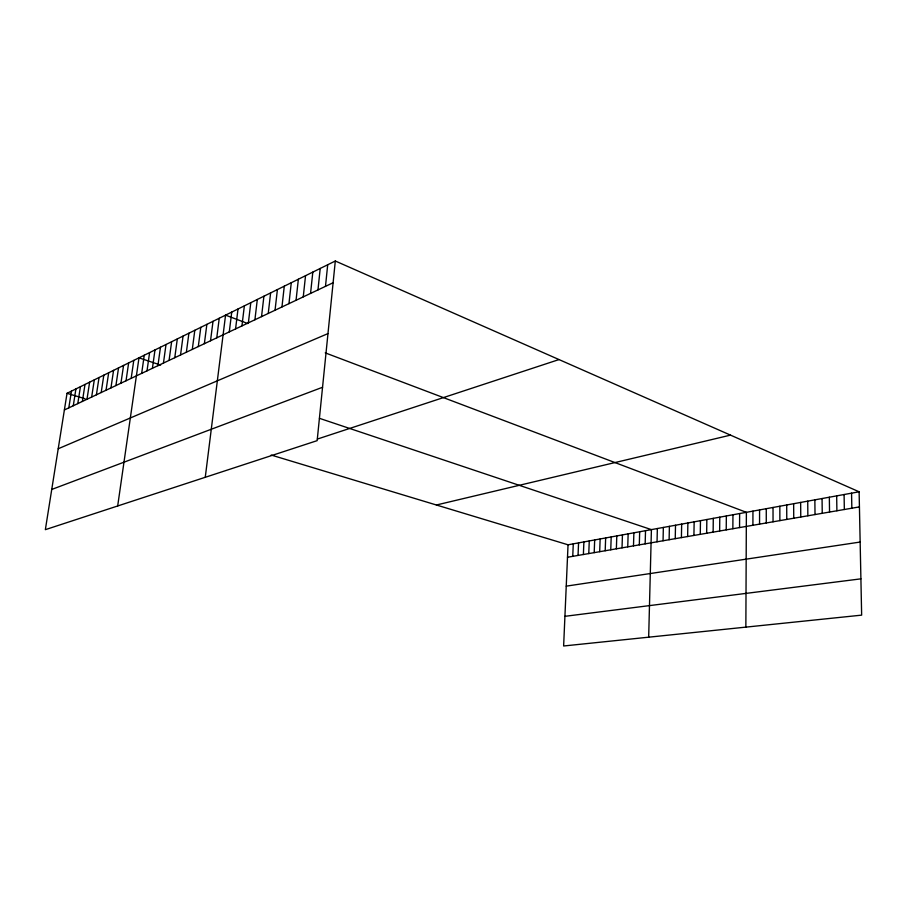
<?xml version="1.0" encoding="UTF-8"?>
<svg xmlns="http://www.w3.org/2000/svg" width="907" height="907" viewBox="0 0 907 907"><rect width="100%" height="100%" fill="white"/><g stroke="black" fill="none" stroke-linecap="round" stroke-linejoin="round"><path stroke-width="1.36" d="M766.268 522.965L766.268 508.702M752.912 525.266L752.946 511.129M759.556 524.121L759.578 509.915M745.86 627.122L746.382 512.319L325.239 352.868M739.556 527.568L739.636 513.543M732.856 528.724L732.958 514.768M726.224 529.869L726.348 515.97M719.648 531.003L719.784 517.16M713.129 532.126L713.287 518.351M700.272 534.348L700.465 520.686M706.666 533.248L706.848 519.518M693.923 535.436L694.15 521.831M687.642 536.525L687.88 522.976M681.406 537.602L681.667 524.11M675.239 538.667L675.511 525.232M663.051 540.765L663.357 527.443M669.117 539.722L669.4 526.343M657.042 541.808L657.36 528.532M648.675 637.179L651.407 529.62L319.434 418.32M639.31 544.858L639.673 531.751M645.16 543.849L645.523 530.686M633.494 545.867L633.88 532.806M627.746 546.853L628.143 533.849M616.375 548.814L616.794 535.924M622.032 547.839L622.44 534.892M610.762 549.789L611.193 536.944M605.196 550.742L605.649 537.953M594.198 552.646L594.675 539.948M599.674 551.694L600.139 538.951M588.768 553.576L589.267 540.935M578.042 555.424L578.564 542.885M583.382 554.506L583.893 541.91M572.748 556.342L573.281 543.849M271.182 455.042L568.043 544.801L563.632 645.988L861.65 615.139L859.122 491.787L335.307 261.012L67.027 393.309L45.35 529.665L317.155 440.643L335.307 261.012M325.488 286.351L327.699 264.765M317.972 289.911L320.205 268.461M310.557 293.426L312.813 272.111M303.255 296.872L305.534 275.694M296.056 300.285L298.358 279.243M288.959 303.652L291.272 282.735M281.952 306.963L284.288 286.17M275.048 310.228L277.406 289.571M261.533 316.634L263.914 296.226M268.245 313.448L270.615 292.916M254.912 319.763L257.305 299.48M248.371 322.858L250.785 302.7M241.931 325.908L244.357 305.863M235.571 328.924L238.008 309.004M205.265 477.286L225.56 315.137L247.826 323.561M229.29 331.894L231.739 312.087M216.773 337.823L219.245 318.255M210.526 340.771L213.02 321.327M204.37 343.696L206.864 324.355M192.295 349.41L194.812 330.295M198.293 346.565L200.798 327.348M186.377 352.211L188.905 333.209M180.538 354.977L183.067 336.089M169.076 360.396L171.627 341.735M174.768 357.709L177.307 338.935M163.453 363.061L166.015 344.501M152.421 368.287L154.995 349.932M157.909 365.691L160.471 347.234M147.013 370.838L149.598 352.596M117.683 505.97L138.986 357.834L160.618 365.079M141.673 373.378L144.258 355.227M131.175 378.344L133.782 360.396M120.937 383.185L123.556 365.442M126.028 380.781L128.635 362.936M115.915 385.566L118.534 367.913M106.04 390.237L108.67 372.777M110.949 387.913L113.568 370.362M96.403 394.806L99.033 377.527M101.199 392.538L103.817 375.169M86.993 399.261L89.623 382.176M91.664 397.039L94.305 379.863M82.367 401.45L84.997 384.455M73.274 405.758L75.916 388.933M77.787 403.615L80.428 386.699M68.796 407.867L71.449 391.132M64.386 409.964L333.107 282.746M58.218 448.761L327.971 333.595M51.744 489.451L322.552 387.266M317.348 439.079L559.007 359.569M436.403 504.995L730.498 435.122M568.043 544.801L859.122 491.787M567.499 557.249L859.428 506.9M566.24 586.149L860.153 542.046M564.925 616.318L860.902 578.847M67.027 393.309L85.122 398.785M851.56 493.17L851.843 508.203M844.088 494.53L844.338 509.496M836.673 495.88L836.9 510.777M829.338 497.217L829.542 512.047M822.059 498.533L822.241 513.305M814.86 499.848L815.019 514.552M807.729 501.152L807.854 515.788M800.654 502.433L800.768 517.013M793.648 503.714L793.738 518.226M786.709 504.972L786.777 519.428M779.839 506.231L779.873 520.618M773.025 507.467L773.047 521.797"/></g></svg>
